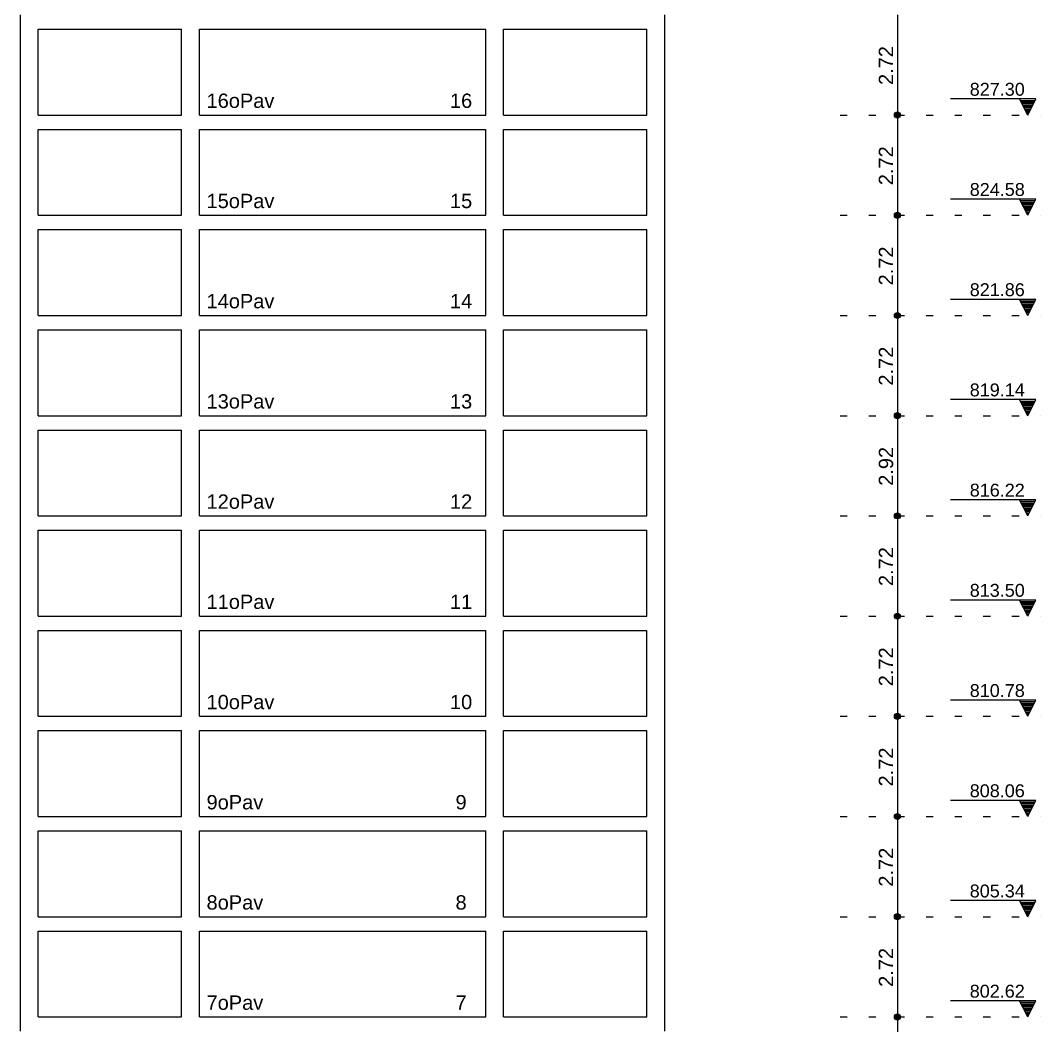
# Model space of a CAD drawing. Extents: x 0 to 119, y 0 to 84.
# Drawn here: x 84.99 to 99.24, y 13.46 to 27.51 of the extents above; entities that cross this region are included whole.
import ezdxf

# ---------------------------------------------------------------- set-up
doc = ezdxf.new("R2010")
doc.units = 0
doc.header["$MEASUREMENT"] = 0
doc.linetypes.add('ESTILO_TQS_0002', pattern=[0.4, 0.1, -0.3])
for name, color, linetype in [('3', 7, 'CONTINUOUS'), ('40', 7, 'CONTINUOUS'), ('42', 7, 'CONTINUOUS')]:
    doc.layers.add(name, color=color, linetype=linetype)
doc.styles.add('TQS_ARIAL', font='arial.ttf')

msp = doc.modelspace()

# ---------------------------------------------------------------- linework, layer by layer
at = {"layer": '3', "color": 7, "linetype": 'ESTILO_TQS_0002'}
for p, q in [((96.43582, 26.184545), (99.23582, 26.184545)), ((96.43582, 24.784545), (99.23582, 24.784545)), ((96.43582, 23.384545), (99.23582, 23.384545)), ((96.43582, 21.984569), (99.23582, 21.984569)), ((96.43582, 20.584569), (99.23582, 20.584569)), ((96.43582, 19.184569), (99.23582, 19.184569)), ((96.43582, 17.784569), (99.23582, 17.784569)), ((96.43582, 16.384563), (99.23582, 16.384563)), ((96.43582, 14.984563), (99.23582, 14.984563)), ((96.43582, 13.584563), (99.23582, 13.584563))]:
    msp.add_line(p, q, dxfattribs=at)
at = {"layer": '40', "linetype": 'Continuous'}
for p, q in [((84.98582, 27.384545), (84.98582, 27.584545)), ((93.98582, 27.384545), (93.98582, 27.584545)), ((84.98582, 26.184545), (84.98582, 27.384545)), ((85.23582, 27.384545), (87.23582, 27.384545)), ((85.23582, 26.184545), (85.23582, 27.384545)), ((87.23582, 26.184545), (87.23582, 27.384545)), ((87.23582, 26.184545), (87.23582, 27.384545)), ((87.48582, 27.384545), (91.48582, 27.384545)), ((87.48582, 26.184545), (87.48582, 27.384545)), ((91.48582, 26.184545), (91.48582, 27.384545)), ((91.73582, 27.384545), (93.73582, 27.384545)), ((91.73582, 26.184545), (91.73582, 27.384545)), ((91.73582, 26.184545), (91.73582, 27.384545)), ((93.73582, 26.184545), (93.73582, 27.384545)), ((93.98582, 26.184545), (93.98582, 27.384545)), ((99.16832, 26.409545), (97.97582, 26.409545)), ((99.05582, 26.184545), (98.94332, 26.409545)), ((98.953353, 26.389478), (99.158287, 26.389478)), ((98.963386, 26.369412), (99.148254, 26.369412)), ((99.05582, 26.184545), (99.16832, 26.409545)), ((98.973419, 26.349346), (99.138221, 26.349346)), ((98.983452, 26.32928), (99.128188, 26.32928)), ((98.993485, 26.309214), (99.118154, 26.309214)), ((99.003518, 26.289148), (99.108122, 26.289148)), ((99.013552, 26.269082), (99.098089, 26.269082)), ((99.023585, 26.249015), (99.088055, 26.249016)), ((99.033618, 26.228949), (99.078022, 26.228949)), ((84.98582, 25.984545), (84.98582, 26.184545)), ((85.23582, 26.184545), (87.23582, 26.184545)), ((87.48582, 26.184545), (91.48582, 26.184545)), ((91.73582, 26.184545), (93.73582, 26.184545)), ((93.98582, 25.984545), (93.98582, 26.184545)), ((99.043651, 26.208884), (99.067989, 26.208884)), ((84.98582, 24.784545), (84.98582, 25.984545)), ((85.23582, 25.984545), (87.23582, 25.984545)), ((85.23582, 24.784545), (85.23582, 25.984545)), ((87.23582, 24.784545), (87.23582, 25.984545)), ((87.23582, 24.784545), (87.23582, 25.984545)), ((87.48582, 25.984545), (91.48582, 25.984545)), ((87.48582, 24.784545), (87.48582, 25.984545)), ((91.48582, 24.784545), (91.48582, 25.984545)), ((91.73582, 25.984545), (93.73582, 25.984545)), ((91.73582, 24.784545), (91.73582, 25.984545)), ((91.73582, 24.784545), (91.73582, 25.984545)), ((93.73582, 24.784545), (93.73582, 25.984545)), ((93.98582, 24.784545), (93.98582, 25.984545)), ((99.16832, 25.009545), (97.97582, 25.009545)), ((99.05582, 24.784545), (98.94332, 25.009545)), ((98.953353, 24.989478), (99.158287, 24.989478)), ((98.963386, 24.969413), (99.148254, 24.969413)), ((98.973419, 24.949346), (99.138221, 24.949346)), ((99.05582, 24.784545), (99.16832, 25.009545)), ((98.983452, 24.92928), (99.128188, 24.92928)), ((98.993485, 24.909214), (99.118154, 24.909214)), ((99.003518, 24.889148), (99.108122, 24.889148)), ((99.013552, 24.869082), (99.098089, 24.869082)), ((99.023585, 24.849015), (99.088055, 24.849016)), ((99.033618, 24.82895), (99.078022, 24.82895)), ((99.043651, 24.808884), (99.067989, 24.808884)), ((84.98582, 24.584545), (84.98582, 24.784545)), ((85.23582, 24.784545), (87.23582, 24.784545)), ((87.48582, 24.784545), (91.48582, 24.784545)), ((91.73582, 24.784545), (93.73582, 24.784545)), ((93.98582, 24.584545), (93.98582, 24.784545)), ((84.98582, 23.384545), (84.98582, 24.584545)), ((85.23582, 24.584545), (87.23582, 24.584545)), ((85.23582, 23.384545), (85.23582, 24.584545)), ((87.23582, 23.384545), (87.23582, 24.584545)), ((87.23582, 23.384545), (87.23582, 24.584545)), ((87.48582, 24.584545), (91.48582, 24.584545)), ((87.48582, 23.384545), (87.48582, 24.584545)), ((91.48582, 23.384545), (91.48582, 24.584545)), ((91.73582, 24.584545), (93.73582, 24.584545)), ((91.73582, 23.384545), (91.73582, 24.584545)), ((91.73582, 23.384545), (91.73582, 24.584545)), ((93.73582, 23.384545), (93.73582, 24.584545)), ((93.98582, 23.384545), (93.98582, 24.584545)), ((99.16832, 23.609545), (97.97582, 23.609545)), ((99.05582, 23.384545), (98.94332, 23.609545)), ((98.953353, 23.589478), (99.158287, 23.589478)), ((98.963386, 23.569413), (99.148254, 23.569413)), ((98.973419, 23.549346), (99.138221, 23.549346)), ((98.983452, 23.52928), (99.128188, 23.52928)), ((99.05582, 23.384545), (99.16832, 23.609545)), ((84.98582, 23.184545), (84.98582, 23.384545)), ((85.23582, 23.384545), (87.23582, 23.384545)), ((87.48582, 23.384545), (91.48582, 23.384545)), ((91.73582, 23.384545), (93.73582, 23.384545)), ((93.98582, 23.184545), (93.98582, 23.384545)), ((98.993485, 23.509214), (99.118154, 23.509214)), ((99.003518, 23.489148), (99.108122, 23.489148)), ((99.013552, 23.469082), (99.098089, 23.469082)), ((99.023585, 23.449015), (99.088055, 23.449016)), ((99.033618, 23.42895), (99.078022, 23.42895)), ((99.043651, 23.408884), (99.067989, 23.408884)), ((84.98582, 21.984545), (84.98582, 23.184545)), ((85.23582, 23.184545), (87.23582, 23.184545)), ((85.23582, 21.984545), (85.23582, 23.184545)), ((87.23582, 21.984545), (87.23582, 23.184545)), ((87.23582, 21.984545), (87.23582, 23.184545)), ((87.48582, 23.184545), (91.48582, 23.184545)), ((87.48582, 21.984545), (87.48582, 23.184545)), ((91.48582, 21.984545), (91.48582, 23.184545)), ((91.73582, 23.184545), (93.73582, 23.184545)), ((91.73582, 21.984545), (91.73582, 23.184545)), ((91.73582, 21.984545), (91.73582, 23.184545)), ((93.73582, 21.984545), (93.73582, 23.184545)), ((93.98582, 21.984545), (93.98582, 23.184545)), ((99.16832, 22.209569), (97.97582, 22.209569)), ((99.05582, 21.984569), (98.94332, 22.209569)), ((98.953353, 22.189503), (99.158287, 22.189503)), ((98.963386, 22.169437), (99.148254, 22.169437)), ((98.973419, 22.14937), (99.138221, 22.14937)), ((98.983452, 22.129305), (99.128188, 22.129305)), ((98.993485, 22.109239), (99.118154, 22.109238)), ((99.003518, 22.089172), (99.108122, 22.089172)), ((99.05582, 21.984569), (99.16832, 22.209569)), ((84.98582, 21.784569), (84.98582, 21.984569)), ((85.23582, 21.984569), (87.23582, 21.984569)), ((87.48582, 21.984569), (91.48582, 21.984569)), ((91.73582, 21.984569), (93.73582, 21.984569)), ((93.98582, 21.784569), (93.98582, 21.984569)), ((99.013552, 22.069106), (99.098089, 22.069106)), ((99.023585, 22.04904), (99.088055, 22.04904)), ((99.033618, 22.028974), (99.078022, 22.028974)), ((99.043651, 22.008908), (99.067989, 22.008908)), ((84.98582, 20.584569), (84.98582, 21.784569)), ((85.23582, 21.784569), (87.23582, 21.784569)), ((85.23582, 20.584569), (85.23582, 21.784569)), ((87.23582, 20.584569), (87.23582, 21.784569)), ((87.23582, 20.584569), (87.23582, 21.784569)), ((87.48582, 21.784569), (91.48582, 21.784569)), ((87.48582, 20.584569), (87.48582, 21.784569)), ((91.48582, 20.584569), (91.48582, 21.784569)), ((91.73582, 21.784569), (93.73582, 21.784569)), ((91.73582, 20.584569), (91.73582, 21.784569)), ((91.73582, 20.584569), (91.73582, 21.784569)), ((93.73582, 20.584569), (93.73582, 21.784569)), ((93.98582, 20.584569), (93.98582, 21.784569)), ((99.16832, 20.809569), (97.97582, 20.809569)), ((99.05582, 20.584569), (98.94332, 20.809569)), ((99.05582, 20.584569), (99.16832, 20.809569)), ((98.953353, 20.789503), (99.158287, 20.789503)), ((98.963386, 20.769437), (99.148254, 20.769437)), ((98.973419, 20.74937), (99.138221, 20.74937)), ((98.983452, 20.729305), (99.128188, 20.729305)), ((98.993485, 20.709239), (99.118154, 20.709238)), ((99.003518, 20.689172), (99.108122, 20.689172)), ((99.013552, 20.669106), (99.098089, 20.669106)), ((84.98582, 20.384569), (84.98582, 20.584569)), ((85.23582, 20.584569), (87.23582, 20.584569)), ((87.48582, 20.584569), (91.48582, 20.584569)), ((91.73582, 20.584569), (93.73582, 20.584569)), ((93.98582, 20.384569), (93.98582, 20.584569)), ((99.023585, 20.64904), (99.088055, 20.64904)), ((99.033618, 20.628974), (99.078022, 20.628974)), ((99.043651, 20.608908), (99.067989, 20.608908)), ((84.98582, 19.184569), (84.98582, 20.384569)), ((85.23582, 20.384569), (87.23582, 20.384569)), ((85.23582, 19.184569), (85.23582, 20.384569)), ((87.23582, 19.184569), (87.23582, 20.384569)), ((87.23582, 19.184569), (87.23582, 20.384569)), ((87.48582, 20.384569), (91.48582, 20.384569)), ((87.48582, 19.184569), (87.48582, 20.384569)), ((91.48582, 19.184569), (91.48582, 20.384569)), ((91.73582, 20.384569), (93.73582, 20.384569)), ((91.73582, 19.184569), (91.73582, 20.384569)), ((91.73582, 19.184569), (91.73582, 20.384569)), ((93.73582, 19.184569), (93.73582, 20.384569)), ((93.98582, 19.184569), (93.98582, 20.384569)), ((99.16832, 19.409569), (97.97582, 19.409569)), ((99.05582, 19.184569), (98.94332, 19.409569)), ((98.953353, 19.389503), (99.158287, 19.389503)), ((99.05582, 19.184569), (99.16832, 19.409569)), ((98.963386, 19.369437), (99.148254, 19.369437)), ((98.973419, 19.349371), (99.138221, 19.349371)), ((98.983452, 19.329305), (99.128188, 19.329305)), ((98.993485, 19.309239), (99.118154, 19.309238)), ((99.003518, 19.289172), (99.108122, 19.289172)), ((99.013552, 19.269106), (99.098089, 19.269106)), ((99.023585, 19.24904), (99.088055, 19.24904)), ((84.98582, 18.984569), (84.98582, 19.184569)), ((85.23582, 19.184569), (87.23582, 19.184569)), ((87.48582, 19.184569), (91.48582, 19.184569)), ((91.73582, 19.184569), (93.73582, 19.184569)), ((93.98582, 18.984569), (93.98582, 19.184569)), ((99.033618, 19.228974), (99.078022, 19.228974)), ((99.043651, 19.208908), (99.067989, 19.208908)), ((84.98582, 17.784569), (84.98582, 18.984569)), ((85.23582, 18.984569), (87.23582, 18.984569)), ((85.23582, 17.784569), (85.23582, 18.984569)), ((87.23582, 17.784569), (87.23582, 18.984569)), ((87.23582, 17.784569), (87.23582, 18.984569)), ((87.48582, 18.984569), (91.48582, 18.984569)), ((87.48582, 17.784569), (87.48582, 18.984569)), ((91.48582, 17.784569), (91.48582, 18.984569)), ((91.73582, 18.984569), (93.73582, 18.984569)), ((91.73582, 17.784569), (91.73582, 18.984569)), ((91.73582, 17.784569), (91.73582, 18.984569)), ((93.73582, 17.784569), (93.73582, 18.984569)), ((93.98582, 17.784569), (93.98582, 18.984569)), ((99.16832, 18.009569), (97.97582, 18.009569)), ((99.05582, 17.784569), (98.94332, 18.009569)), ((98.953353, 17.989503), (99.158287, 17.989503)), ((98.963386, 17.969437), (99.148254, 17.969437)), ((99.05582, 17.784569), (99.16832, 18.009569)), ((98.973419, 17.949371), (99.138221, 17.949371)), ((98.983452, 17.929305), (99.128188, 17.929305)), ((98.993485, 17.909239), (99.118154, 17.909238)), ((99.003518, 17.889172), (99.108122, 17.889172)), ((99.013552, 17.869106), (99.098089, 17.869106)), ((99.023585, 17.84904), (99.088055, 17.84904)), ((99.033618, 17.828974), (99.078022, 17.828974)), ((84.98582, 17.584569), (84.98582, 17.784569)), ((85.23582, 17.784569), (87.23582, 17.784569)), ((87.48582, 17.784569), (91.48582, 17.784569)), ((91.73582, 17.784569), (93.73582, 17.784569)), ((93.98582, 17.584569), (93.98582, 17.784569)), ((99.043651, 17.808908), (99.067989, 17.808908)), ((84.98582, 16.384569), (84.98582, 17.584569)), ((85.23582, 17.584569), (87.23582, 17.584569)), ((85.23582, 16.384569), (85.23582, 17.584569)), ((87.23582, 16.384569), (87.23582, 17.584569)), ((87.23582, 16.384569), (87.23582, 17.584569)), ((87.48582, 17.584569), (91.48582, 17.584569)), ((87.48582, 16.384569), (87.48582, 17.584569)), ((91.48582, 16.384569), (91.48582, 17.584569)), ((91.73582, 17.584569), (93.73582, 17.584569)), ((91.73582, 16.384569), (91.73582, 17.584569)), ((91.73582, 16.384569), (91.73582, 17.584569)), ((93.73582, 16.384569), (93.73582, 17.584569)), ((93.98582, 16.384569), (93.98582, 17.584569)), ((99.16832, 16.609563), (97.97582, 16.609563)), ((99.05582, 16.384563), (98.94332, 16.609563)), ((98.953353, 16.589497), (99.158287, 16.589497)), ((98.963386, 16.569431), (99.148254, 16.569431)), ((98.973419, 16.549364), (99.138221, 16.549364)), ((99.05582, 16.384563), (99.16832, 16.609563)), ((98.983452, 16.529298), (99.128188, 16.529298)), ((98.993485, 16.509232), (99.118154, 16.509232)), ((99.003518, 16.489166), (99.108122, 16.489166)), ((99.013552, 16.4691), (99.098089, 16.4691)), ((99.023585, 16.449034), (99.088055, 16.449034)), ((99.033618, 16.428968), (99.078022, 16.428968)), ((99.043651, 16.408902), (99.067989, 16.408902)), ((84.98582, 16.184563), (84.98582, 16.384563)), ((85.23582, 16.384563), (87.23582, 16.384563)), ((87.48582, 16.384563), (91.48582, 16.384563)), ((91.73582, 16.384563), (93.73582, 16.384563)), ((93.98582, 16.184563), (93.98582, 16.384563)), ((84.98582, 14.984563), (84.98582, 16.184563)), ((85.23582, 16.184563), (87.23582, 16.184563)), ((85.23582, 14.984563), (85.23582, 16.184563)), ((87.23582, 14.984563), (87.23582, 16.184563)), ((87.23582, 14.984563), (87.23582, 16.184563)), ((87.48582, 16.184563), (91.48582, 16.184563)), ((87.48582, 14.984563), (87.48582, 16.184563)), ((91.48582, 14.984563), (91.48582, 16.184563)), ((91.73582, 16.184563), (93.73582, 16.184563)), ((91.73582, 14.984563), (91.73582, 16.184563)), ((91.73582, 14.984563), (91.73582, 16.184563)), ((93.73582, 14.984563), (93.73582, 16.184563)), ((93.98582, 14.984563), (93.98582, 16.184563)), ((99.16832, 15.209563), (97.97582, 15.209563)), ((99.05582, 14.984563), (98.94332, 15.209563)), ((98.953353, 15.189497), (99.158287, 15.189497)), ((98.963386, 15.169431), (99.148254, 15.169431)), ((98.973419, 15.149364), (99.138221, 15.149364)), ((98.983452, 15.129298), (99.128188, 15.129298)), ((98.993485, 15.109232), (99.118154, 15.109232)), ((99.05582, 14.984563), (99.16832, 15.209563)), ((84.98582, 14.784563), (84.98582, 14.984563)), ((85.23582, 14.984563), (87.23582, 14.984563)), ((87.48582, 14.984563), (91.48582, 14.984563)), ((91.73582, 14.984563), (93.73582, 14.984563)), ((93.98582, 14.784563), (93.98582, 14.984563)), ((99.003518, 15.089166), (99.108122, 15.089166)), ((99.013552, 15.0691), (99.098089, 15.0691)), ((99.023585, 15.049034), (99.088055, 15.049034)), ((99.033618, 15.028968), (99.078022, 15.028968)), ((99.043651, 15.008902), (99.067989, 15.008902)), ((84.98582, 13.584563), (84.98582, 14.784563)), ((85.23582, 14.784563), (87.23582, 14.784563)), ((85.23582, 13.584563), (85.23582, 14.784563)), ((87.23582, 13.584563), (87.23582, 14.784563)), ((87.23582, 13.584563), (87.23582, 14.784563)), ((87.48582, 14.784563), (91.48582, 14.784563)), ((87.48582, 13.584563), (87.48582, 14.784563)), ((91.48582, 13.584563), (91.48582, 14.784563)), ((91.73582, 14.784563), (93.73582, 14.784563)), ((91.73582, 13.584563), (91.73582, 14.784563)), ((91.73582, 13.584563), (91.73582, 14.784563)), ((93.73582, 13.584563), (93.73582, 14.784563)), ((93.98582, 13.584563), (93.98582, 14.784563)), ((99.16832, 13.809563), (97.97582, 13.809563)), ((99.05582, 13.584563), (98.94332, 13.809563)), ((98.953353, 13.789497), (99.158287, 13.789497)), ((98.963386, 13.769431), (99.148254, 13.769431)), ((98.973419, 13.749364), (99.138221, 13.749364)), ((98.983452, 13.729298), (99.128188, 13.729298)), ((98.993485, 13.709233), (99.118154, 13.709232)), ((99.003518, 13.689166), (99.108122, 13.689166)), ((99.05582, 13.584563), (99.16832, 13.809563)), ((84.98582, 13.384563), (84.98582, 13.584563)), ((85.23582, 13.584563), (87.23582, 13.584563)), ((87.48582, 13.584563), (91.48582, 13.584563)), ((91.73582, 13.584563), (93.73582, 13.584563)), ((93.98582, 13.384563), (93.98582, 13.584563)), ((99.013552, 13.6691), (99.098089, 13.6691)), ((99.023585, 13.649034), (99.088055, 13.649034)), ((99.033618, 13.628968), (99.078022, 13.628968)), ((99.043651, 13.608902), (99.067989, 13.608902))]:
    msp.add_line(p, q, dxfattribs=at)
at = {"layer": '42', "linetype": 'Continuous'}
for p, q in [((97.23582, 27.584545), (97.23582, 26.184545)), ((96.43582, 26.184545), (96.43582, 26.184545)), ((97.23582, 26.184545), (97.23582, 24.784545)), ((99.23582, 26.184545), (99.23582, 26.184545)), ((99.23582, 26.184545), (99.23582, 26.184545)), ((96.43582, 24.784545), (96.43582, 24.784545)), ((97.23582, 24.784545), (97.23582, 23.384545)), ((99.23582, 24.784545), (99.23582, 24.784545)), ((99.23582, 24.784545), (99.23582, 24.784545)), ((96.43582, 23.384545), (96.43582, 23.384545)), ((97.23582, 23.384545), (97.23582, 21.984545)), ((99.23582, 23.384545), (99.23582, 23.384545)), ((99.23582, 23.384545), (99.23582, 23.384545)), ((96.43582, 21.984569), (96.43582, 21.984569)), ((97.23582, 21.984569), (97.23582, 20.584569)), ((99.23582, 21.984569), (99.23582, 21.984569)), ((99.23582, 21.984569), (99.23582, 21.984569)), ((96.43582, 20.584569), (96.43582, 20.584569)), ((97.23582, 20.584569), (97.23582, 19.184569)), ((99.23582, 20.584569), (99.23582, 20.584569)), ((99.23582, 20.584569), (99.23582, 20.584569)), ((96.43582, 19.184569), (96.43582, 19.184569)), ((97.23582, 19.184569), (97.23582, 17.784569)), ((99.23582, 19.184569), (99.23582, 19.184569)), ((99.23582, 19.184569), (99.23582, 19.184569)), ((96.43582, 17.784569), (96.43582, 17.784569)), ((97.23582, 17.784569), (97.23582, 16.384569)), ((99.23582, 17.784569), (99.23582, 17.784569)), ((99.23582, 17.784569), (99.23582, 17.784569)), ((96.43582, 16.384563), (96.43582, 16.384563)), ((97.23582, 16.384563), (97.23582, 14.984563)), ((99.23582, 16.384563), (99.23582, 16.384563)), ((99.23582, 16.384563), (99.23582, 16.384563)), ((96.43582, 14.984563), (96.43582, 14.984563)), ((97.23582, 14.984563), (97.23582, 13.584563)), ((99.23582, 14.984563), (99.23582, 14.984563)), ((99.23582, 14.984563), (99.23582, 14.984563)), ((96.43582, 13.584563), (96.43582, 13.584563)), ((97.23582, 13.584563), (97.23582, 12.184563)), ((99.23582, 13.584563), (99.23582, 13.584563)), ((99.23582, 13.584563), (99.23582, 13.584563))]:
    msp.add_line(p, q, dxfattribs=at)
for centre, radius in [((97.23582, 26.184545), 0.041625), ((97.23582, 26.184545), 0.041625), ((97.23582, 26.184545), 0.02075), ((97.23582, 26.184545), 0.02075), ((97.23582, 24.784545), 0.041625), ((97.23582, 24.784545), 0.041625), ((97.23582, 24.784545), 0.02075), ((97.23582, 24.784545), 0.02075), ((97.23582, 23.384545), 0.041625), ((97.23582, 23.384545), 0.041625), ((97.23582, 23.384545), 0.02075), ((97.23582, 23.384545), 0.02075), ((97.23582, 21.984569), 0.041625), ((97.23582, 21.984545), 0.041625), ((97.23582, 21.984569), 0.02075), ((97.23582, 21.984545), 0.02075), ((97.23582, 20.584569), 0.041625), ((97.23582, 20.584569), 0.041625), ((97.23582, 20.584569), 0.02075), ((97.23582, 20.584569), 0.02075), ((97.23582, 19.184569), 0.041625), ((97.23582, 19.184569), 0.041625), ((97.23582, 19.184569), 0.02075), ((97.23582, 19.184569), 0.02075), ((97.23582, 17.784569), 0.041625), ((97.23582, 17.784569), 0.041625), ((97.23582, 17.784569), 0.02075), ((97.23582, 17.784569), 0.02075), ((97.23582, 16.384569), 0.041625), ((97.23582, 16.384563), 0.041625), ((97.23582, 16.384569), 0.02075), ((97.23582, 16.384563), 0.02075), ((97.23582, 14.984563), 0.041625), ((97.23582, 14.984563), 0.041625), ((97.23582, 14.984563), 0.02075), ((97.23582, 14.984563), 0.02075), ((97.23582, 13.584563), 0.041625), ((97.23582, 13.584563), 0.041625), ((97.23582, 13.584563), 0.02075), ((97.23582, 13.584563), 0.02075)]:
    msp.add_circle(centre, radius, dxfattribs=at)
for points in [[(97.277445, 26.184545), (97.215008, 26.220593), (97.196705, 26.198781)], [(97.277445, 26.184545), (97.215008, 26.220593), (97.196705, 26.198781)], [(97.277445, 26.184545), (97.243048, 26.225537), (97.215008, 26.220593)], [(97.277445, 26.184545), (97.243048, 26.225537), (97.215008, 26.220593)], [(97.277445, 26.184545), (97.267707, 26.211301), (97.243048, 26.225537)], [(97.277445, 26.184545), (97.267707, 26.211301), (97.243048, 26.225537)], [(97.277445, 26.184545), (97.196705, 26.198781), (97.196705, 26.170308)], [(97.277445, 26.184545), (97.196705, 26.198781), (97.196705, 26.170308)], [(97.277445, 26.184545), (97.196705, 26.170308), (97.215008, 26.148497)], [(97.277445, 26.184545), (97.196705, 26.170308), (97.215008, 26.148497)], [(97.277445, 26.184545), (97.215008, 26.148497), (97.243048, 26.143552)], [(97.277445, 26.184545), (97.215008, 26.148497), (97.243048, 26.143552)], [(97.25657, 26.184545), (97.225445, 26.202515), (97.216321, 26.191642)], [(97.25657, 26.184545), (97.225445, 26.202515), (97.216321, 26.191642)], [(97.25657, 26.184545), (97.216321, 26.191642), (97.216321, 26.177448)], [(97.25657, 26.184545), (97.216321, 26.191642), (97.216321, 26.177448)], [(97.25657, 26.184545), (97.216321, 26.177448), (97.225445, 26.166575)], [(97.25657, 26.184545), (97.216321, 26.177448), (97.225445, 26.166575)], [(97.25657, 26.184545), (97.239423, 26.20498), (97.225445, 26.202515)], [(97.25657, 26.184545), (97.239423, 26.20498), (97.225445, 26.202515)], [(97.25657, 26.184545), (97.225445, 26.166575), (97.239423, 26.16411)], [(97.25657, 26.184545), (97.225445, 26.166575), (97.239423, 26.16411)], [(97.25657, 26.184545), (97.251715, 26.197883), (97.239423, 26.20498)], [(97.25657, 26.184545), (97.251715, 26.197883), (97.239423, 26.20498)], [(97.25657, 26.184545), (97.239423, 26.16411), (97.251715, 26.171207)], [(97.25657, 26.184545), (97.239423, 26.16411), (97.251715, 26.171207)], [(97.277445, 26.184545), (97.243048, 26.143552), (97.267707, 26.157789)], [(97.277445, 26.184545), (97.243048, 26.143552), (97.267707, 26.157789)], [(97.25657, 26.184545), (97.251715, 26.171207), (97.25657, 26.184545)], [(97.25657, 26.184545), (97.251715, 26.171207), (97.25657, 26.184545)], [(97.277445, 26.184545), (97.267707, 26.157789), (97.277445, 26.184545)], [(97.277445, 26.184545), (97.267707, 26.157789), (97.277445, 26.184545)], [(97.277445, 24.784545), (97.215008, 24.820593), (97.196705, 24.798781)], [(97.277445, 24.784545), (97.215008, 24.820593), (97.196705, 24.798781)], [(97.277445, 24.784545), (97.196705, 24.798781), (97.196705, 24.770308)], [(97.277445, 24.784545), (97.196705, 24.798781), (97.196705, 24.770308)], [(97.277445, 24.784545), (97.243048, 24.825537), (97.215008, 24.820593)], [(97.277445, 24.784545), (97.243048, 24.825537), (97.215008, 24.820593)], [(97.25657, 24.784545), (97.225445, 24.802515), (97.216321, 24.791642)], [(97.25657, 24.784545), (97.225445, 24.802515), (97.216321, 24.791642)], [(97.25657, 24.784545), (97.239423, 24.80498), (97.225445, 24.802515)], [(97.25657, 24.784545), (97.239423, 24.80498), (97.225445, 24.802515)], [(97.25657, 24.784545), (97.251715, 24.797883), (97.239423, 24.80498)], [(97.25657, 24.784545), (97.251715, 24.797883), (97.239423, 24.80498)], [(97.277445, 24.784545), (97.267707, 24.811301), (97.243048, 24.825537)], [(97.277445, 24.784545), (97.267707, 24.811301), (97.243048, 24.825537)], [(97.277445, 24.784545), (97.196705, 24.770308), (97.215008, 24.748497)], [(97.277445, 24.784545), (97.196705, 24.770308), (97.215008, 24.748497)], [(97.277445, 24.784545), (97.215008, 24.748497), (97.243048, 24.743552)], [(97.277445, 24.784545), (97.215008, 24.748497), (97.243048, 24.743552)], [(97.25657, 24.784545), (97.216321, 24.791642), (97.216321, 24.777448)], [(97.25657, 24.784545), (97.216321, 24.791642), (97.216321, 24.777448)], [(97.25657, 24.784545), (97.216321, 24.777448), (97.225445, 24.766575)], [(97.25657, 24.784545), (97.216321, 24.777448), (97.225445, 24.766575)], [(97.25657, 24.784545), (97.225445, 24.766575), (97.239423, 24.76411)], [(97.25657, 24.784545), (97.225445, 24.766575), (97.239423, 24.76411)], [(97.25657, 24.784545), (97.239423, 24.76411), (97.251715, 24.771207)], [(97.25657, 24.784545), (97.239423, 24.76411), (97.251715, 24.771207)], [(97.277445, 24.784545), (97.243048, 24.743552), (97.267707, 24.757789)], [(97.277445, 24.784545), (97.243048, 24.743552), (97.267707, 24.757789)], [(97.25657, 24.784545), (97.251715, 24.771207), (97.25657, 24.784545)], [(97.25657, 24.784545), (97.251715, 24.771207), (97.25657, 24.784545)], [(97.277445, 24.784545), (97.267707, 24.757789), (97.277445, 24.784545)], [(97.277445, 24.784545), (97.267707, 24.757789), (97.277445, 24.784545)], [(97.277445, 23.384545), (97.215008, 23.420593), (97.196705, 23.398781)], [(97.277445, 23.384545), (97.215008, 23.420593), (97.196705, 23.398781)], [(97.277445, 23.384545), (97.196705, 23.398781), (97.196705, 23.370308)], [(97.277445, 23.384545), (97.196705, 23.398781), (97.196705, 23.370308)], [(97.277445, 23.384545), (97.196705, 23.370308), (97.215008, 23.348497)], [(97.277445, 23.384545), (97.196705, 23.370308), (97.215008, 23.348497)], [(97.277445, 23.384545), (97.243048, 23.425538), (97.215008, 23.420593)], [(97.277445, 23.384545), (97.243048, 23.425538), (97.215008, 23.420593)], [(97.277445, 23.384545), (97.215008, 23.348497), (97.243048, 23.343552)], [(97.277445, 23.384545), (97.215008, 23.348497), (97.243048, 23.343552)], [(97.25657, 23.384545), (97.225445, 23.402515), (97.216321, 23.391642)], [(97.25657, 23.384545), (97.225445, 23.402515), (97.216321, 23.391642)], [(97.25657, 23.384545), (97.216321, 23.391642), (97.216321, 23.377448)], [(97.25657, 23.384545), (97.216321, 23.391642), (97.216321, 23.377448)], [(97.25657, 23.384545), (97.216321, 23.377448), (97.225445, 23.366575)], [(97.25657, 23.384545), (97.216321, 23.377448), (97.225445, 23.366575)], [(97.25657, 23.384545), (97.239423, 23.40498), (97.225445, 23.402515)], [(97.25657, 23.384545), (97.239423, 23.40498), (97.225445, 23.402515)], [(97.25657, 23.384545), (97.225445, 23.366575), (97.239423, 23.36411)], [(97.25657, 23.384545), (97.225445, 23.366575), (97.239423, 23.36411)], [(97.25657, 23.384545), (97.251715, 23.397883), (97.239423, 23.40498)], [(97.25657, 23.384545), (97.251715, 23.397883), (97.239423, 23.40498)], [(97.25657, 23.384545), (97.239423, 23.36411), (97.251715, 23.371207)], [(97.25657, 23.384545), (97.239423, 23.36411), (97.251715, 23.371207)], [(97.277445, 23.384545), (97.267707, 23.411301), (97.243048, 23.425538)], [(97.277445, 23.384545), (97.267707, 23.411301), (97.243048, 23.425538)], [(97.277445, 23.384545), (97.243048, 23.343552), (97.267707, 23.357789)], [(97.277445, 23.384545), (97.243048, 23.343552), (97.267707, 23.357789)], [(97.25657, 23.384545), (97.251715, 23.371207), (97.25657, 23.384545)], [(97.25657, 23.384545), (97.251715, 23.371207), (97.25657, 23.384545)], [(97.277445, 23.384545), (97.267707, 23.357789), (97.277445, 23.384545)], [(97.277445, 23.384545), (97.267707, 23.357789), (97.277445, 23.384545)], [(97.277445, 21.984569), (97.215008, 22.020618), (97.196705, 21.998806)], [(97.277445, 21.984545), (97.215008, 22.020593), (97.196705, 21.998781)], [(97.277445, 21.984569), (97.196705, 21.998806), (97.196705, 21.970333)], [(97.277445, 21.984545), (97.196705, 21.998781), (97.196705, 21.970308)], [(97.277445, 21.984569), (97.196705, 21.970333), (97.215008, 21.948521)], [(97.277445, 21.984545), (97.196705, 21.970308), (97.215008, 21.948497)], [(97.277445, 21.984569), (97.243048, 22.025562), (97.215008, 22.020618)], [(97.277445, 21.984545), (97.243048, 22.025538), (97.215008, 22.020593)], [(97.277445, 21.984569), (97.215008, 21.948521), (97.243048, 21.943577)], [(97.277445, 21.984545), (97.215008, 21.948497), (97.243048, 21.943552)], [(97.25657, 21.984569), (97.225445, 22.002539), (97.216321, 21.991666)], [(97.25657, 21.984545), (97.225445, 22.002515), (97.216321, 21.991642)], [(97.25657, 21.984569), (97.216321, 21.991666), (97.216321, 21.977472)], [(97.25657, 21.984545), (97.216321, 21.991642), (97.216321, 21.977448)], [(97.25657, 21.984569), (97.216321, 21.977472), (97.225445, 21.966599)], [(97.25657, 21.984545), (97.216321, 21.977448), (97.225445, 21.966575)], [(97.25657, 21.984569), (97.239423, 22.005004), (97.225445, 22.002539)], [(97.25657, 21.984545), (97.239423, 22.00498), (97.225445, 22.002515)], [(97.25657, 21.984569), (97.225445, 21.966599), (97.239423, 21.964134)], [(97.25657, 21.984545), (97.225445, 21.966575), (97.239423, 21.96411)], [(97.25657, 21.984569), (97.251715, 21.997907), (97.239423, 22.005004)], [(97.25657, 21.984545), (97.251715, 21.997883), (97.239423, 22.00498)], [(97.25657, 21.984569), (97.239423, 21.964134), (97.251715, 21.971231)], [(97.25657, 21.984545), (97.239423, 21.96411), (97.251715, 21.971207)], [(97.277445, 21.984569), (97.267707, 22.011325), (97.243048, 22.025562)], [(97.277445, 21.984545), (97.267707, 22.011301), (97.243048, 22.025538)], [(97.277445, 21.984569), (97.243048, 21.943577), (97.267707, 21.957813)], [(97.277445, 21.984545), (97.243048, 21.943552), (97.267707, 21.957789)], [(97.25657, 21.984569), (97.251715, 21.971231), (97.25657, 21.984569)], [(97.25657, 21.984545), (97.251715, 21.971207), (97.25657, 21.984545)], [(97.277445, 21.984569), (97.267707, 21.957813), (97.277445, 21.984569)], [(97.277445, 21.984545), (97.267707, 21.957789), (97.277445, 21.984545)], [(97.277445, 20.584569), (97.215008, 20.620618), (97.196705, 20.598806)], [(97.277445, 20.584569), (97.215008, 20.620618), (97.196705, 20.598806)], [(97.277445, 20.584569), (97.196705, 20.598806), (97.196705, 20.570333)], [(97.277445, 20.584569), (97.196705, 20.598806), (97.196705, 20.570333)], [(97.277445, 20.584569), (97.196705, 20.570333), (97.215008, 20.548521)], [(97.277445, 20.584569), (97.196705, 20.570333), (97.215008, 20.548521)], [(97.277445, 20.584569), (97.243048, 20.625562), (97.215008, 20.620618)], [(97.277445, 20.584569), (97.243048, 20.625562), (97.215008, 20.620618)], [(97.277445, 20.584569), (97.215008, 20.548521), (97.243048, 20.543577)], [(97.277445, 20.584569), (97.215008, 20.548521), (97.243048, 20.543577)], [(97.25657, 20.584569), (97.225445, 20.602539), (97.216321, 20.591666)], [(97.25657, 20.584569), (97.225445, 20.602539), (97.216321, 20.591666)], [(97.25657, 20.584569), (97.216321, 20.591666), (97.216321, 20.577472)], [(97.25657, 20.584569), (97.216321, 20.591666), (97.216321, 20.577472)], [(97.25657, 20.584569), (97.216321, 20.577472), (97.225445, 20.566599)], [(97.25657, 20.584569), (97.216321, 20.577472), (97.225445, 20.566599)], [(97.25657, 20.584569), (97.239423, 20.605004), (97.225445, 20.602539)], [(97.25657, 20.584569), (97.239423, 20.605004), (97.225445, 20.602539)], [(97.25657, 20.584569), (97.225445, 20.566599), (97.239423, 20.564134)], [(97.25657, 20.584569), (97.225445, 20.566599), (97.239423, 20.564134)], [(97.25657, 20.584569), (97.251715, 20.597907), (97.239423, 20.605004)], [(97.25657, 20.584569), (97.251715, 20.597907), (97.239423, 20.605004)], [(97.25657, 20.584569), (97.239423, 20.564134), (97.251715, 20.571231)], [(97.25657, 20.584569), (97.239423, 20.564134), (97.251715, 20.571231)], [(97.277445, 20.584569), (97.267707, 20.611325), (97.243048, 20.625562)], [(97.277445, 20.584569), (97.267707, 20.611325), (97.243048, 20.625562)], [(97.277445, 20.584569), (97.243048, 20.543577), (97.267707, 20.557813)], [(97.277445, 20.584569), (97.243048, 20.543577), (97.267707, 20.557813)], [(97.25657, 20.584569), (97.251715, 20.571231), (97.25657, 20.584569)], [(97.25657, 20.584569), (97.251715, 20.571231), (97.25657, 20.584569)], [(97.277445, 20.584569), (97.267707, 20.557813), (97.277445, 20.584569)], [(97.277445, 20.584569), (97.267707, 20.557813), (97.277445, 20.584569)], [(97.277445, 19.184569), (97.215008, 19.220618), (97.196705, 19.198806)], [(97.277445, 19.184569), (97.215008, 19.220618), (97.196705, 19.198806)], [(97.277445, 19.184569), (97.196705, 19.198806), (97.196705, 19.170333)], [(97.277445, 19.184569), (97.196705, 19.198806), (97.196705, 19.170333)], [(97.277445, 19.184569), (97.196705, 19.170333), (97.215008, 19.148521)], [(97.277445, 19.184569), (97.196705, 19.170333), (97.215008, 19.148521)], [(97.277445, 19.184569), (97.243048, 19.225562), (97.215008, 19.220618)], [(97.277445, 19.184569), (97.243048, 19.225562), (97.215008, 19.220618)], [(97.277445, 19.184569), (97.215008, 19.148521), (97.243048, 19.143577)], [(97.277445, 19.184569), (97.215008, 19.148521), (97.243048, 19.143577)], [(97.25657, 19.184569), (97.225445, 19.202539), (97.216321, 19.191666)], [(97.25657, 19.184569), (97.225445, 19.202539), (97.216321, 19.191666)], [(97.25657, 19.184569), (97.216321, 19.191666), (97.216321, 19.177472)], [(97.25657, 19.184569), (97.216321, 19.191666), (97.216321, 19.177472)], [(97.25657, 19.184569), (97.216321, 19.177472), (97.225445, 19.166599)], [(97.25657, 19.184569), (97.216321, 19.177472), (97.225445, 19.166599)], [(97.25657, 19.184569), (97.239423, 19.205004), (97.225445, 19.202539)], [(97.25657, 19.184569), (97.239423, 19.205004), (97.225445, 19.202539)], [(97.25657, 19.184569), (97.225445, 19.166599), (97.239423, 19.164135)], [(97.25657, 19.184569), (97.225445, 19.166599), (97.239423, 19.164135)], [(97.25657, 19.184569), (97.251715, 19.197907), (97.239423, 19.205004)], [(97.25657, 19.184569), (97.251715, 19.197907), (97.239423, 19.205004)], [(97.25657, 19.184569), (97.239423, 19.164135), (97.251715, 19.171231)], [(97.25657, 19.184569), (97.239423, 19.164135), (97.251715, 19.171231)], [(97.277445, 19.184569), (97.267707, 19.211325), (97.243048, 19.225562)], [(97.277445, 19.184569), (97.267707, 19.211325), (97.243048, 19.225562)], [(97.277445, 19.184569), (97.243048, 19.143577), (97.267707, 19.157813)], [(97.277445, 19.184569), (97.243048, 19.143577), (97.267707, 19.157813)], [(97.25657, 19.184569), (97.251715, 19.171231), (97.25657, 19.184569)], [(97.25657, 19.184569), (97.251715, 19.171231), (97.25657, 19.184569)], [(97.277445, 19.184569), (97.267707, 19.157813), (97.277445, 19.184569)], [(97.277445, 19.184569), (97.267707, 19.157813), (97.277445, 19.184569)], [(97.277445, 17.784569), (97.215008, 17.820618), (97.196705, 17.798806)], [(97.277445, 17.784569), (97.215008, 17.820618), (97.196705, 17.798806)], [(97.277445, 17.784569), (97.243048, 17.825562), (97.215008, 17.820618)], [(97.277445, 17.784569), (97.243048, 17.825562), (97.215008, 17.820618)], [(97.277445, 17.784569), (97.267707, 17.811325), (97.243048, 17.825562)], [(97.277445, 17.784569), (97.267707, 17.811325), (97.243048, 17.825562)], [(97.277445, 17.784569), (97.196705, 17.798806), (97.196705, 17.770333)], [(97.277445, 17.784569), (97.196705, 17.798806), (97.196705, 17.770333)], [(97.277445, 17.784569), (97.196705, 17.770333), (97.215008, 17.748521)], [(97.277445, 17.784569), (97.196705, 17.770333), (97.215008, 17.748521)], [(97.277445, 17.784569), (97.215008, 17.748521), (97.243048, 17.743577)], [(97.277445, 17.784569), (97.215008, 17.748521), (97.243048, 17.743577)], [(97.25657, 17.784569), (97.225445, 17.802539), (97.216321, 17.791666)], [(97.25657, 17.784569), (97.225445, 17.802539), (97.216321, 17.791666)], [(97.25657, 17.784569), (97.216321, 17.791666), (97.216321, 17.777472)], [(97.25657, 17.784569), (97.216321, 17.791666), (97.216321, 17.777472)], [(97.25657, 17.784569), (97.216321, 17.777472), (97.225445, 17.766599)], [(97.25657, 17.784569), (97.216321, 17.777472), (97.225445, 17.766599)], [(97.25657, 17.784569), (97.239423, 17.805004), (97.225445, 17.802539)], [(97.25657, 17.784569), (97.239423, 17.805004), (97.225445, 17.802539)], [(97.25657, 17.784569), (97.225445, 17.766599), (97.239423, 17.764135)], [(97.25657, 17.784569), (97.225445, 17.766599), (97.239423, 17.764135)], [(97.25657, 17.784569), (97.251715, 17.797907), (97.239423, 17.805004)], [(97.25657, 17.784569), (97.251715, 17.797907), (97.239423, 17.805004)], [(97.25657, 17.784569), (97.239423, 17.764135), (97.251715, 17.771231)], [(97.25657, 17.784569), (97.239423, 17.764135), (97.251715, 17.771231)], [(97.277445, 17.784569), (97.243048, 17.743577), (97.267707, 17.757813)], [(97.277445, 17.784569), (97.243048, 17.743577), (97.267707, 17.757813)], [(97.25657, 17.784569), (97.251715, 17.771231), (97.25657, 17.784569)], [(97.25657, 17.784569), (97.251715, 17.771231), (97.25657, 17.784569)], [(97.277445, 17.784569), (97.267707, 17.757813), (97.277445, 17.784569)], [(97.277445, 17.784569), (97.267707, 17.757813), (97.277445, 17.784569)], [(97.277445, 16.384569), (97.215008, 16.420618), (97.196705, 16.398806)], [(97.277445, 16.384563), (97.215008, 16.420611), (97.196705, 16.3988)], [(97.277445, 16.384569), (97.196705, 16.398806), (97.196705, 16.370333)], [(97.277445, 16.384563), (97.196705, 16.3988), (97.196705, 16.370327)], [(97.277445, 16.384569), (97.243048, 16.425562), (97.215008, 16.420618)], [(97.277445, 16.384563), (97.243048, 16.425556), (97.215008, 16.420611)], [(97.25657, 16.384569), (97.225445, 16.402539), (97.216321, 16.391666)], [(97.25657, 16.384563), (97.225445, 16.402533), (97.216321, 16.39166)], [(97.25657, 16.384569), (97.216321, 16.391666), (97.216321, 16.377472)], [(97.25657, 16.384563), (97.216321, 16.39166), (97.216321, 16.377466)], [(97.25657, 16.384569), (97.239423, 16.405004), (97.225445, 16.402539)], [(97.25657, 16.384563), (97.239423, 16.404998), (97.225445, 16.402533)], [(97.25657, 16.384569), (97.251715, 16.397907), (97.239423, 16.405004)], [(97.25657, 16.384563), (97.251715, 16.397901), (97.239423, 16.404998)], [(97.277445, 16.384569), (97.267707, 16.411325), (97.243048, 16.425562)], [(97.277445, 16.384563), (97.267707, 16.411319), (97.243048, 16.425556)], [(97.277445, 16.384569), (97.196705, 16.370333), (97.215008, 16.348521)], [(97.277445, 16.384563), (97.196705, 16.370327), (97.215008, 16.348515)], [(97.277445, 16.384569), (97.215008, 16.348521), (97.243048, 16.343577)], [(97.277445, 16.384563), (97.215008, 16.348515), (97.243048, 16.34357)], [(97.25657, 16.384569), (97.216321, 16.377472), (97.225445, 16.366599)], [(97.25657, 16.384563), (97.216321, 16.377466), (97.225445, 16.366593)], [(97.25657, 16.384569), (97.225445, 16.366599), (97.239423, 16.364135)], [(97.25657, 16.384563), (97.225445, 16.366593), (97.239423, 16.364128)], [(97.25657, 16.384569), (97.239423, 16.364135), (97.251715, 16.371231)], [(97.25657, 16.384563), (97.239423, 16.364128), (97.251715, 16.371225)], [(97.277445, 16.384569), (97.243048, 16.343577), (97.267707, 16.357813)], [(97.277445, 16.384563), (97.243048, 16.34357), (97.267707, 16.357807)], [(97.25657, 16.384569), (97.251715, 16.371231), (97.25657, 16.384569)], [(97.25657, 16.384563), (97.251715, 16.371225), (97.25657, 16.384563)], [(97.277445, 16.384569), (97.267707, 16.357813), (97.277445, 16.384569)], [(97.277445, 16.384563), (97.267707, 16.357807), (97.277445, 16.384563)], [(97.277445, 14.984563), (97.215008, 15.020611), (97.196705, 14.9988)], [(97.277445, 14.984563), (97.215008, 15.020611), (97.196705, 14.9988)], [(97.277445, 14.984563), (97.196705, 14.9988), (97.196705, 14.970327)], [(97.277445, 14.984563), (97.196705, 14.9988), (97.196705, 14.970327)], [(97.277445, 14.984563), (97.196705, 14.970327), (97.215008, 14.948515)], [(97.277445, 14.984563), (97.196705, 14.970327), (97.215008, 14.948515)], [(97.277445, 14.984563), (97.243048, 15.025556), (97.215008, 15.020611)], [(97.277445, 14.984563), (97.243048, 15.025556), (97.215008, 15.020611)], [(97.277445, 14.984563), (97.215008, 14.948515), (97.243048, 14.943571)], [(97.277445, 14.984563), (97.215008, 14.948515), (97.243048, 14.943571)], [(97.25657, 14.984563), (97.225445, 15.002533), (97.216321, 14.99166)], [(97.25657, 14.984563), (97.225445, 15.002533), (97.216321, 14.99166)], [(97.25657, 14.984563), (97.216321, 14.99166), (97.216321, 14.977466)], [(97.25657, 14.984563), (97.216321, 14.99166), (97.216321, 14.977466)], [(97.25657, 14.984563), (97.216321, 14.977466), (97.225445, 14.966593)], [(97.25657, 14.984563), (97.216321, 14.977466), (97.225445, 14.966593)], [(97.25657, 14.984563), (97.239423, 15.004998), (97.225445, 15.002533)], [(97.25657, 14.984563), (97.239423, 15.004998), (97.225445, 15.002533)], [(97.25657, 14.984563), (97.225445, 14.966593), (97.239423, 14.964128)], [(97.25657, 14.984563), (97.225445, 14.966593), (97.239423, 14.964128)], [(97.25657, 14.984563), (97.251715, 14.997901), (97.239423, 15.004998)], [(97.25657, 14.984563), (97.251715, 14.997901), (97.239423, 15.004998)], [(97.25657, 14.984563), (97.239423, 14.964128), (97.251715, 14.971225)], [(97.25657, 14.984563), (97.239423, 14.964128), (97.251715, 14.971225)], [(97.277445, 14.984563), (97.267707, 15.011319), (97.243048, 15.025556)], [(97.277445, 14.984563), (97.267707, 15.011319), (97.243048, 15.025556)], [(97.277445, 14.984563), (97.243048, 14.943571), (97.267707, 14.957807)], [(97.277445, 14.984563), (97.243048, 14.943571), (97.267707, 14.957807)], [(97.25657, 14.984563), (97.251715, 14.971225), (97.25657, 14.984563)], [(97.25657, 14.984563), (97.251715, 14.971225), (97.25657, 14.984563)], [(97.277445, 14.984563), (97.267707, 14.957807), (97.277445, 14.984563)], [(97.277445, 14.984563), (97.267707, 14.957807), (97.277445, 14.984563)], [(97.277445, 13.584563), (97.215008, 13.620611), (97.196705, 13.5988)], [(97.277445, 13.584563), (97.215008, 13.620611), (97.196705, 13.5988)], [(97.277445, 13.584563), (97.196705, 13.5988), (97.196705, 13.570327)], [(97.277445, 13.584563), (97.196705, 13.5988), (97.196705, 13.570327)], [(97.277445, 13.584563), (97.196705, 13.570327), (97.215008, 13.548515)], [(97.277445, 13.584563), (97.196705, 13.570327), (97.215008, 13.548515)], [(97.277445, 13.584563), (97.243048, 13.625556), (97.215008, 13.620611)], [(97.277445, 13.584563), (97.243048, 13.625556), (97.215008, 13.620611)], [(97.277445, 13.584563), (97.215008, 13.548515), (97.243048, 13.543571)], [(97.277445, 13.584563), (97.215008, 13.548515), (97.243048, 13.543571)], [(97.25657, 13.584563), (97.225445, 13.602533), (97.216321, 13.59166)], [(97.25657, 13.584563), (97.225445, 13.602533), (97.216321, 13.59166)], [(97.25657, 13.584563), (97.216321, 13.59166), (97.216321, 13.577466)], [(97.25657, 13.584563), (97.216321, 13.59166), (97.216321, 13.577466)], [(97.25657, 13.584563), (97.216321, 13.577466), (97.225445, 13.566593)], [(97.25657, 13.584563), (97.216321, 13.577466), (97.225445, 13.566593)], [(97.25657, 13.584563), (97.239423, 13.604998), (97.225445, 13.602533)], [(97.25657, 13.584563), (97.239423, 13.604998), (97.225445, 13.602533)], [(97.25657, 13.584563), (97.225445, 13.566593), (97.239423, 13.564128)], [(97.25657, 13.584563), (97.225445, 13.566593), (97.239423, 13.564128)], [(97.25657, 13.584563), (97.251715, 13.597901), (97.239423, 13.604998)], [(97.25657, 13.584563), (97.251715, 13.597901), (97.239423, 13.604998)], [(97.25657, 13.584563), (97.239423, 13.564128), (97.251715, 13.571225)], [(97.25657, 13.584563), (97.239423, 13.564128), (97.251715, 13.571225)], [(97.277445, 13.584563), (97.267707, 13.611319), (97.243048, 13.625556)], [(97.277445, 13.584563), (97.267707, 13.611319), (97.243048, 13.625556)], [(97.277445, 13.584563), (97.243048, 13.543571), (97.267707, 13.557807)], [(97.277445, 13.584563), (97.243048, 13.543571), (97.267707, 13.557807)], [(97.25657, 13.584563), (97.251715, 13.571225), (97.25657, 13.584563)], [(97.25657, 13.584563), (97.251715, 13.571225), (97.25657, 13.584563)], [(97.277445, 13.584563), (97.267707, 13.557807), (97.277445, 13.584563)], [(97.277445, 13.584563), (97.267707, 13.557807), (97.277445, 13.584563)]]:
    msp.add_solid(points, dxfattribs=at)

# ---------------------------------------------------------------- texts
at = {"layer": '40', "linetype": 'Continuous', "style": 'TQS_ARIAL'}
for s, height, p in [('827.30', 0.18, (98.24582, 26.454545)), ('16oPav    ', 0.2, (87.58582, 26.284472)), ('16', 0.2, (90.98582, 26.284545)), ('824.58', 0.18, (98.24582, 25.054545)), ('15oPav    ', 0.2, (87.58582, 24.884478)), ('15', 0.2, (90.98582, 24.884545)), ('821.86', 0.18, (98.24582, 23.654545)), ('14oPav    ', 0.2, (87.58582, 23.484484)), ('14', 0.2, (90.98582, 23.484545)), ('819.14', 0.18, (98.24582, 22.254569)), ('13oPav    ', 0.2, (87.58582, 22.08449)), ('13', 0.2, (90.98582, 22.084569)), ('816.22', 0.18, (98.24582, 20.854569)), ('12oPav    ', 0.2, (87.58582, 20.684496)), ('12', 0.2, (90.98582, 20.684569)), ('813.50', 0.18, (98.24582, 19.454569)), ('11oPav    ', 0.2, (87.58582, 19.284502)), ('11', 0.2, (90.98582, 19.284569)), ('810.78', 0.18, (98.24582, 18.054569)), ('10oPav    ', 0.2, (87.58582, 17.884508)), ('10', 0.2, (90.98582, 17.884569)), ('808.06', 0.18, (98.24582, 16.654563)), ('9oPav    ', 0.2, (87.58582, 16.484514)), (' 9', 0.2, (90.98582, 16.484563)), ('805.34', 0.18, (98.24582, 15.254563)), ('8oPav    ', 0.2, (87.58582, 15.08452)), (' 8', 0.2, (90.98582, 15.084563)), ('802.62', 0.18, (98.24582, 13.854563)), ('7oPav    ', 0.2, (87.58582, 13.684527)), (' 7', 0.2, (90.98582, 13.684563))]:
    msp.add_text(s, height=height, dxfattribs=at).set_placement(p)
at = {"layer": '42', "linetype": 'Continuous', "style": 'TQS_ARIAL'}
for s, p in [('2.72', (97.17582, 26.604545)), ('2.72', (97.17582, 25.204545)), ('2.72', (97.17582, 23.804545)), ('2.72', (97.17582, 22.404545)), ('2.92', (97.17582, 21.004569)), ('2.72', (97.17582, 19.604569)), ('2.72', (97.17582, 18.204569)), ('2.72', (97.17582, 16.804569)), ('2.72', (97.17582, 15.404563)), ('2.72', (97.17582, 14.004563))]:
    msp.add_text(s, height=0.2, rotation=90, dxfattribs=at).set_placement(p)

doc.saveas('drawing.dxf')
